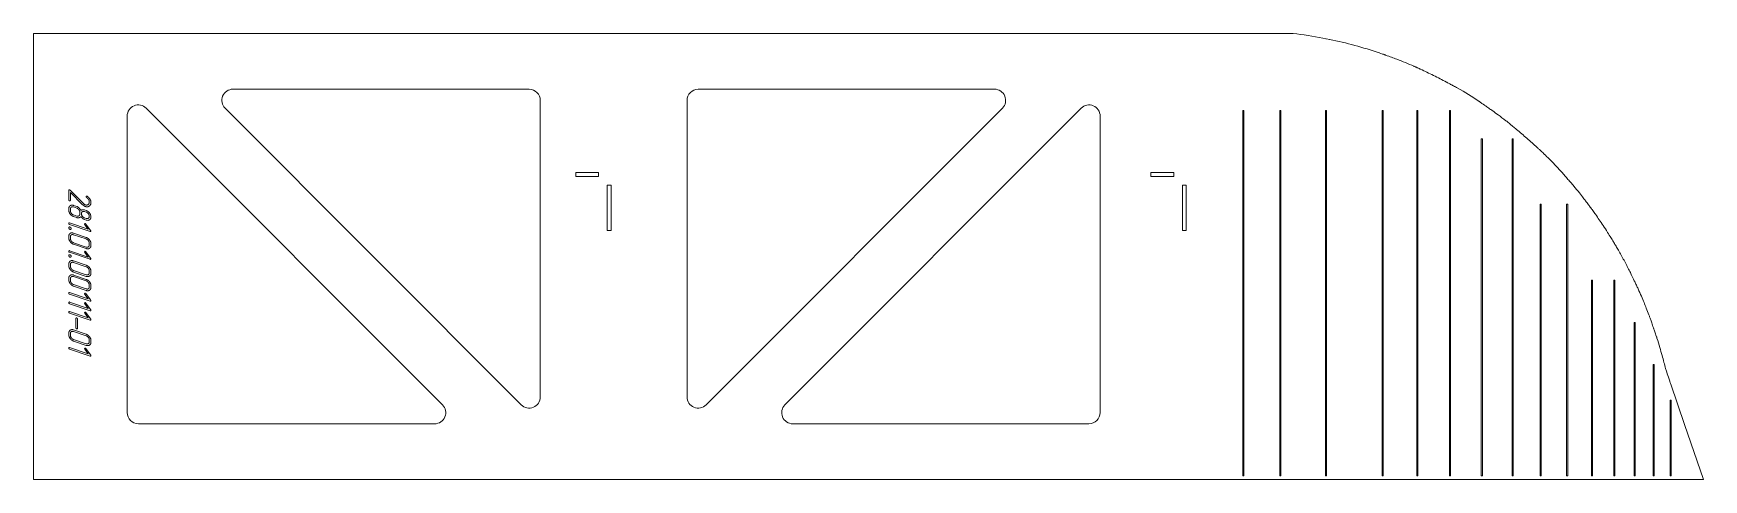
# Model space of a CAD drawing. Header units: millimetres. Extents: x 327 to 1826, y 0 to 400.
import ezdxf

# ---------------------------------------------------------------- set-up
doc = ezdxf.new("R2010")
doc.units = ezdxf.units.MM
doc.linetypes.add('K5LT_BASIC', pattern=[0])
doc.layers.add('Engraving', color=7, linetype='Continuous')

msp = doc.modelspace()

# ---------------------------------------------------------------- linework, layer by layer
at = {"color": 143, "linetype": 'K5LT_BASIC', "lineweight": 15, "true_color": 0x33acca}
for p, q in [((1412.9, 400), (327.1, 400)), ((327.1, 0), (327.1, 400)), ((1412.9, 400), (1413, 400)), ((1446.1, 400), (1413, 400)), ((1446.1, 400), (1446.3, 400)), ((1457.6, 400), (1446.3, 400)), ((1484.5, 395.8), (1487.2, 395.3)), ((1487.5, 395.2), (1487.2, 395.3)), ((1487.5, 395.2), (1490.5, 394.6)), ((1535, 382.6), (1538, 381.5)), ((1538.1, 381.5), (1538, 381.5)), ((1569.1, 369.3), (1569.1, 369.3)), ((772, 350), (506.2, 350)), ((1189.7, 350), (923.8, 350)), ((1598.5, 354.7), (1598.5, 354.7)), ((694.2, 67.1), (428.4, 332.9)), ((499.1, 332.9), (764.9, 67.1)), ((782, 74.1), (782, 340)), ((913.8, 340), (913.8, 74.1)), ((930.9, 67.1), (1196.8, 332.9)), ((1267.5, 332.9), (1001.6, 67.1)), ((1627.1, 337.2), (1627.1, 337.2)), ((411.3, 325.9), (411.3, 60)), ((1284.5, 60), (1284.5, 325.9)), ((1657.6, 314.5), (1654.7, 316.9)), ((1679.8, 294.9), (1679.8, 294.9)), ((813.8, 275.2), (813.8, 271.7)), ((834.3, 275.2), (813.8, 275.2)), ((813.8, 271.7), (834.3, 271.7)), ((834.3, 271.7), (834.3, 275.2)), ((1330, 275.2), (1330, 271.7)), ((1350.5, 275.2), (1330, 275.2)), ((1330, 271.7), (1350.5, 271.7)), ((1350.5, 271.7), (1350.5, 275.2)), ((1703.6, 270), (1703.6, 270)), ((842.1, 263.9), (842.1, 223.4)), ((845.6, 263.9), (842.1, 263.9)), ((845.6, 223.4), (845.6, 263.9)), ((1361.8, 263.9), (1358.3, 263.9)), ((1358.3, 263.9), (1358.3, 223.4)), ((1361.8, 223.4), (1361.8, 263.9)), ((1726, 242.1), (1725.9, 242.1)), ((842.1, 223.4), (845.6, 223.4)), ((1358.3, 223.4), (1361.8, 223.4)), ((1746, 211.7), (1746, 211.8)), ((1764.3, 177.5), (1764.3, 177.5)), ((1796.7, 85.4), (1796.6, 85.6)), ((1796.7, 85.4), (1809, 49.5)), ((421.3, 50), (687.2, 50)), ((1008.7, 50), (1274.5, 50)), ((1809, 49.5), (1826.1, 0)), ((327.1, 0), (1412.9, 0)), ((1413, 0), (1412.9, 0)), ((1413, 0), (1446.1, 0)), ((1446.3, 0), (1446.1, 0)), ((1446.3, 0), (1487.2, 0)), ((1487.5, 0), (1487.2, 0)), ((1487.5, 0), (1538, 0)), ((1538.1, 0), (1538, 0)), ((1538.1, 0), (1569.1, 0)), ((1569.1, 0), (1598.5, 0)), ((1569.1, 0), (1569.1, 0)), ((1598.5, 0), (1598.5, 0)), ((1598.5, 0), (1627.1, 0)), ((1627.1, 0), (1654.7, 0)), ((1627.1, 0), (1627.1, 0)), ((1654.7, 0), (1679.8, 0)), ((1654.7, 0), (1654.7, 0)), ((1679.8, 0), (1679.8, 0)), ((1679.8, 0), (1703.6, 0)), ((1703.6, 0), (1703.6, 0)), ((1703.6, 0), (1725.9, 0)), ((1726, 0), (1725.9, 0)), ((1726, 0), (1746, 0)), ((1746, 0), (1764.3, 0)), ((1746, 0), (1746, 0)), ((1764.3, 0), (1764.3, 0)), ((1764.3, 0), (1781.1, 0)), ((1781.3, 0), (1781.1, 0)), ((1781.3, 0), (1796.6, 0)), ((1796.6, 0), (1796.7, 0)), ((1796.7, 0), (1826.1, 0))]:
    msp.add_line(p, q, dxfattribs=at)
for centre, start, end in [((506.2, 340), 90, 225), ((772, 340), 0, 90), ((923.8, 340), 90, 180), ((1189.7, 340), 315, 90), ((421.3, 325.9), 45, 180), ((1274.5, 325.9), 0, 135), ((421.3, 60), 180, 270), ((687.2, 60), 270, 45), ((772, 74.1), 225, 0), ((923.8, 74.1), 180, 315), ((1008.7, 60), 135, 270), ((1274.5, 60), 270, 0)]:
    msp.add_arc(centre, 10, start, end, dxfattribs=at)
for major_axis, ratio, start_param, end_param in [((387.1, 0), 0.999755, 1.382095, 1.452502), ((-387, 0), 0.999992, 4.388473, 4.507879)]:
    msp.add_ellipse((1411.9, 15.7), major_axis=major_axis, ratio=ratio, start_param=start_param, end_param=end_param, dxfattribs=at)
for points, knots in [([(1541, 380.5), (1540.9, 380.5), (1540.9, 380.6), (1540.7, 380.6), (1540.7, 380.6), (1540.5, 380.7), (1540.3, 380.8), (1539.9, 380.9), (1539.6, 381), (1538.9, 381.2), (1538.5, 381.4), (1538.1, 381.5)], [0, 0, 0, 0, 0.027064, 0.027064, 0.0541281, 0.0541281, 0.1082562, 0.1082562, 0.2165124, 0.2165124, 0.3718254, 0.3718254, 0.3718254, 0.3718254]), ([(1566.1, 370.6), (1563.6, 371.7), (1561, 372.8), (1555.9, 374.9), (1553.4, 375.9), (1547.6, 378.1), (1544.3, 379.3), (1541, 380.5)], [0, 0, 0, 0, 0.92226, 0.92226, 1.828782, 1.828782, 3, 3, 3, 3]), ([(1569.1, 369.3), (1568.8, 369.4), (1568.6, 369.5), (1568, 369.8), (1567.8, 369.9), (1567.2, 370.1), (1567, 370.3), (1566.5, 370.5), (1566.3, 370.5), (1566.1, 370.6)], [0, 0, 0, 0, 0.1576341, 0.1576341, 0.3152683, 0.3152683, 0.4732874, 0.4732874, 0.5804738, 0.5804738, 0.5804738, 0.5804738]), ([(1572, 367.9), (1571.8, 368), (1571.6, 368.1), (1571.2, 368.3), (1571, 368.4), (1570.4, 368.7), (1570, 368.9), (1569.4, 369.1), (1569.3, 369.2), (1569.1, 369.3)], [0, 0, 0, 0, 0.0627437, 0.0627437, 0.1254873, 0.1254873, 0.2509747, 0.2509747, 0.3056765, 0.3056765, 0.3056765, 0.3056765]), ([(1595.4, 356.3), (1591.5, 358.4), (1587.6, 360.4), (1581.8, 363.3), (1579.8, 364.3), (1575.9, 366.1), (1574, 367), (1572, 367.9)], [0, 0, 0, 0, 0.5000919, 0.5000919, 0.7500672, 0.7500672, 1, 1, 1, 1]), ([(1598.5, 354.7), (1598, 354.9), (1597.5, 355.2), (1596.5, 355.7), (1596.1, 356), (1595.5, 356.3), (1595.5, 356.3), (1595.4, 356.3)], [0, 0, 0, 0, 0.1437986, 0.1437986, 0.2875449, 0.2875449, 0.30621, 0.30621, 0.30621, 0.30621]), ([(1601.5, 353), (1601.3, 353.2), (1601, 353.3), (1600.5, 353.6), (1600.3, 353.7), (1599.8, 353.9), (1599.6, 354.1), (1599.1, 354.3), (1598.9, 354.4), (1598.6, 354.6), (1598.5, 354.6), (1598.5, 354.7)], [0, 0, 0, 0, 0.277627, 0.277627, 0.555254, 0.555254, 0.817824, 0.817824, 1.076546, 1.076546, 1.150619, 1.150619, 1.150619, 1.150619]), ([(1624.3, 339.3), (1618.4, 343.4), (1612.4, 347.4), (1603.9, 351.8), (1602.7, 352.4), (1601.5, 353)], [0, 0, 0, 0, 1.729207, 1.729207, 2, 2, 2, 2]), ([(1627.1, 337.2), (1626.4, 337.8), (1625.6, 338.3), (1624.7, 339), (1624.5, 339.1), (1624.3, 339.3)], [0, 0, 0, 0, 0.4988297, 0.4988297, 0.6287883, 0.6287883, 0.6287883, 0.6287883]), ([(1630.1, 335.2), (1630, 335.3), (1629.9, 335.3), (1629.8, 335.4), (1629.7, 335.5), (1629.5, 335.7), (1629.3, 335.8), (1628.8, 336.1), (1628.5, 336.3), (1627.8, 336.7), (1627.5, 337), (1627.1, 337.2)], [0, 0, 0, 0, 0.0512138, 0.0512138, 0.1024276, 0.1024276, 0.2048551, 0.2048551, 0.4097102, 0.4097102, 0.6498534, 0.6498534, 0.6498534, 0.6498534]), ([(1630.1, 335.2), (1631.2, 334.5), (1632.2, 333.8), (1634.3, 332.3), (1635.4, 331.6), (1638.2, 329.6), (1639.9, 328.3), (1644, 325.3), (1646.3, 323.5), (1649.6, 321), (1650.6, 320.3), (1651.6, 319.4), (1651.7, 319.4), (1651.7, 319.3)], [0, 0, 0, 0, 0.720684, 0.720684, 1.441368, 1.441368, 2.642507, 2.642507, 4.263119, 4.263119, 4.954975, 4.954975, 5, 5, 5, 5]), ([(1654.7, 316.9), (1654.3, 317.2), (1653.9, 317.6), (1653.1, 318.2), (1652.7, 318.6), (1652.1, 319.1), (1651.9, 319.2), (1651.7, 319.3)], [0, 0, 0, 0, 0.2681728, 0.2681728, 0.5363455, 0.5363455, 0.6516644, 0.6516644, 0.6516644, 0.6516644]), ([(1676.7, 297.8), (1673.6, 300.5), (1670.6, 303.3), (1664.4, 308.7), (1661.4, 311.4), (1658.1, 314.1), (1657.9, 314.3), (1657.6, 314.5)], [0, 0, 0, 0, 0.9663, 0.9663, 1.932601, 1.932601, 2, 2, 2, 2]), ([(1679.8, 294.9), (1679.1, 295.5), (1678.5, 296.1), (1677.4, 297.1), (1677.1, 297.4), (1676.7, 297.8)], [0, 0, 0, 0, 0.2334563, 0.2334563, 0.3599675, 0.3599675, 0.3599675, 0.3599675]), ([(1682.8, 292), (1682.6, 292.2), (1682.5, 292.3), (1682.1, 292.7), (1681.9, 292.9), (1681.2, 293.6), (1680.7, 294), (1680.1, 294.6), (1680, 294.7), (1679.8, 294.9)], [0, 0, 0, 0, 0.0978523, 0.0978523, 0.2446307, 0.2446307, 0.5381876, 0.5381876, 0.6315352, 0.6315352, 0.6315352, 0.6315352]), ([(1700.7, 273.5), (1695.6, 279.1), (1690.5, 284.7), (1684.2, 290.7), (1683.5, 291.4), (1682.8, 292)], [0, 0, 0, 0, 2.676629, 2.676629, 3, 3, 3, 3]), ([(1703.6, 270), (1703.1, 270.6), (1702.7, 271.1), (1701.8, 272.2), (1701.3, 272.7), (1700.8, 273.3), (1700.7, 273.4), (1700.7, 273.5)], [0, 0, 0, 0, 0.2401728, 0.2401728, 0.4803455, 0.4803455, 0.5067959, 0.5067959, 0.5067959, 0.5067959]), ([(1706.6, 266.6), (1706.1, 267.2), (1705.6, 267.7), (1704.6, 268.9), (1704.1, 269.4), (1703.6, 270)], [0, 0, 0, 0, 0.3391429, 0.3391429, 0.6748999, 0.6748999, 0.6748999, 0.6748999]), ([(1722.9, 246.3), (1722.5, 246.9), (1722, 247.5), (1721.1, 248.7), (1720.6, 249.3), (1719.5, 250.8), (1718.8, 251.6), (1717, 254), (1715.8, 255.5), (1713, 259), (1711.3, 261), (1708.7, 264.2), (1707.7, 265.4), (1706.6, 266.6)], [0, 0, 0, 0, 0.347246, 0.347246, 0.694491, 0.694491, 1.215359, 1.215359, 2.085064, 2.085064, 3.273214, 3.273214, 4, 4, 4, 4]), ([(1725.9, 242.1), (1725.6, 242.6), (1725.2, 243.1), (1724.5, 244.1), (1724.2, 244.5), (1723.5, 245.4), (1723.2, 245.8), (1722.9, 246.3)], [0, 0, 0, 0, 0.2865429, 0.2865429, 0.5730859, 0.5730859, 0.8133945, 0.8133945, 0.8133945, 0.8133945]), ([(1726, 242.1), (1726.8, 240.9), (1727.7, 239.7), (1728.7, 238.3), (1728.8, 238.1), (1729, 237.9)], [0, 0, 0, 0, 0.6626262, 0.6626262, 0.7530007, 0.7530007, 0.7530007, 0.7530007]), ([(1742.9, 216.9), (1742, 218.4), (1741, 220), (1738.6, 223.7), (1737.3, 225.8), (1733.7, 231.2), (1731.3, 234.6), (1729, 237.9)], [0, 0, 0, 0, 0.663415, 0.663415, 1.547968, 1.547968, 3, 3, 3, 3]), ([(1746, 211.8), (1745.7, 212.2), (1745.5, 212.7), (1744.8, 213.8), (1744.4, 214.5), (1743.6, 215.7), (1743.3, 216.3), (1742.9, 216.9)], [0, 0, 0, 0, 0.2030258, 0.2030258, 0.5075645, 0.5075645, 0.7589828, 0.7589828, 0.7589828, 0.7589828]), ([(1749, 206.7), (1748.4, 207.8), (1747.7, 208.9), (1746.7, 210.6), (1746.3, 211.2), (1746, 211.7)], [0, 0, 0, 0, 0.4403276, 0.4403276, 0.6673941, 0.6673941, 0.6673941, 0.6673941]), ([(1749, 206.7), (1749.9, 205.2), (1750.7, 203.7), (1752.4, 200.8), (1753.2, 199.2), (1754.9, 196.2), (1755.7, 194.7), (1757.3, 191.7), (1758, 190.2), (1759.5, 187.3), (1760.2, 185.9), (1761, 184.3), (1761.1, 184.1), (1761.1, 184)], [0, 0, 0, 0, 0.785974, 0.785974, 1.595608, 1.595608, 2.404451, 2.404451, 3.171057, 3.171057, 3.933375, 3.933375, 4, 4, 4, 4]), ([(1764.3, 177.5), (1764, 178), (1763.8, 178.4), (1763.4, 179.3), (1763.2, 179.8), (1762.7, 180.7), (1762.5, 181.1), (1761.9, 182.4), (1761.5, 183.2), (1761.1, 184)], [0, 0, 0, 0, 0.1768355, 0.1768355, 0.3535015, 0.3535015, 0.5301676, 0.5301676, 0.8412772, 0.8412772, 0.8412772, 0.8412772]), ([(1767.3, 171), (1766.8, 172.1), (1766.3, 173.1), (1765.5, 174.8), (1765.3, 175.3), (1764.8, 176.4), (1764.5, 176.9), (1764.3, 177.5)], [0, 0, 0, 0, 0.552287, 0.552287, 0.828155, 0.828155, 1.103605, 1.103605, 1.103605, 1.103605]), ([(1767.3, 171), (1768.3, 168.8), (1769.3, 166.6), (1771.1, 162.5), (1771.9, 160.6), (1773.3, 157), (1774, 155.4), (1775.4, 151.8), (1776.2, 149.8), (1777.3, 146.9), (1777.6, 146.1), (1777.9, 145.3)], [0, 0, 0, 0, 1.288562, 1.288562, 2.419951, 2.419951, 3.356913, 3.356913, 4.526036, 4.526036, 5, 5, 5, 5]), ([(1781.1, 136.1), (1780.8, 136.8), (1780.5, 137.6), (1780, 139.1), (1779.8, 139.8), (1779.1, 141.7), (1778.7, 142.8), (1778.2, 144.4), (1778.1, 144.8), (1777.9, 145.3)], [0, 0, 0, 0, 0.40925, 0.40925, 0.8185, 0.8185, 1.432374, 1.432374, 1.672228, 1.672228, 1.672228, 1.672228]), ([(1784.2, 126.9), (1784.1, 127.2), (1784.1, 127.4), (1783.9, 127.9), (1783.8, 128.3), (1783.4, 129.2), (1783.2, 129.9), (1782.5, 131.8), (1782.1, 133), (1781.6, 134.6), (1781.4, 135), (1781.3, 135.4)], [0, 0, 0, 0, 0.166683, 0.166683, 0.416708, 0.416708, 0.916757, 0.916757, 1.833513, 1.833513, 2.142657, 2.142657, 2.142657, 2.142657]), ([(1784.2, 126.9), (1785.1, 124.1), (1786, 121.2), (1787.5, 116), (1788.2, 113.7), (1789.4, 109.3), (1790, 107.2), (1791, 103.2), (1791.5, 101.4), (1791.9, 99.5)], [0, 0, 0, 0, 2.513329, 2.513329, 4.573939, 4.573939, 6.37855, 6.37855, 8, 8, 8, 8]), ([(1796.6, 85.6), (1796.3, 86.5), (1796, 87.4), (1795.3, 89.5), (1794.9, 90.6), (1793.8, 93.8), (1793.1, 95.9), (1792.3, 98.5), (1792.1, 99), (1791.9, 99.5)], [0, 0, 0, 0, 0.714169, 0.714169, 1.606881, 1.606881, 3.213762, 3.213762, 3.6136, 3.6136, 3.6136, 3.6136])]:
    msp.add_open_spline(points, degree=3, knots=knots, dxfattribs=at)
msp.add_open_spline([(1781.3, 135.4), (1781.2, 135.5), (1781.2, 135.7), (1781.1, 136), (1781.1, 136.1)], degree=3, dxfattribs=at)
at = {"layer": 'Engraving', "color": 143, "linetype": 'K5LT_BASIC', "lineweight": 15, "true_color": 0x33acca}
for p, q in [((1412.5, 330.8), (1412.5, 3.2)), ((1412.5, 330.8), (1413.5, 330.8)), ((1413.5, 3.2), (1413.5, 330.8)), ((1445.7, 330.8), (1445.7, 3.2)), ((1445.7, 330.8), (1446.7, 330.8)), ((1446.7, 3.2), (1446.7, 330.8)), ((1486.8, 330.8), (1486.8, 3.2)), ((1486.8, 330.8), (1487.8, 330.8)), ((1487.8, 3.2), (1487.8, 330.8)), ((1537.6, 330.8), (1537.6, 3.2)), ((1538.6, 330.8), (1537.6, 330.8)), ((1538.6, 3.2), (1538.6, 330.8)), ((1568.6, 330.8), (1568.6, 3.2)), ((1569.6, 330.8), (1568.6, 330.8)), ((1569.6, 3.2), (1569.6, 330.8)), ((1598, 330.8), (1598, 3.2)), ((1599, 330.8), (1598, 330.8)), ((1599, 3.2), (1599, 330.8)), ((1654.7, 316.9), (1654.7, 316.9)), ((1626.6, 305.6), (1626.6, 3.2)), ((1626.6, 305.6), (1627.6, 305.6)), ((1627.6, 3.2), (1627.6, 305.6)), ((1654.2, 305.6), (1654.2, 3.2)), ((1654.2, 305.6), (1655.2, 305.6)), ((1655.2, 3.2), (1655.2, 305.6)), ((358.9, 259.3), (358.9, 250.8)), ((371.8, 247.7), (360, 259.5)), ((360.3, 250.3), (360.3, 257.4)), ((360.3, 257.4), (371, 246.7)), ((358.9, 243), (358.9, 241.6)), ((360.3, 242.5), (360.3, 241.1)), ((366, 244.9), (363.1, 245.8)), ((366, 243.4), (363.1, 244.4)), ((372.3, 247.2), (371.8, 247.7)), ((372.8, 246.8), (372.3, 247.2)), ((374.5, 241.2), (373.1, 241.7)), ((374.5, 239.8), (373.1, 240.3)), ((375.4, 254.1), (375.1, 254.2)), ((1679.3, 246.8), (1679.3, 3.2)), ((1679.3, 246.8), (1680.3, 246.8)), ((1680.3, 3.2), (1680.3, 246.8)), ((1703.1, 246.8), (1703.1, 3.2)), ((1703.1, 246.8), (1704.1, 246.8)), ((1704.1, 3.2), (1704.1, 246.8)), ((376.3, 224.4), (359.6, 230.1)), ((359.6, 228.6), (378, 222.4)), ((363.1, 237.3), (366, 236.3)), ((363.1, 235.9), (366, 234.9)), ((368.8, 238.2), (368.8, 239.6)), ((373.1, 234.6), (374.5, 234.1)), ((373.1, 233.2), (374.5, 232.7)), ((373.3, 228.4), (376.3, 224.4)), ((378.5, 223.4), (374.3, 229.1)), ((374.5, 232.7), (375, 232.6)), ((375, 232.6), (375.4, 232.5)), ((375.4, 232.5), (376.2, 232.4)), ((378.7, 236.5), (378.5, 237.3)), ((378.8, 236), (378.7, 236.5)), ((378.8, 235.5), (378.8, 236)), ((358.9, 218.1), (358.9, 216.7)), ((360.3, 217.6), (360.3, 216.2)), ((374.5, 217.1), (363.1, 220.9)), ((374.5, 215.7), (363.1, 219.5)), ((363.1, 212.4), (374.5, 208.5)), ((363.1, 211), (374.5, 207.1)), ((377.3, 210.4), (377.3, 211.9)), ((378.8, 209.9), (378.8, 211.4)), ((376.3, 199.5), (359.6, 205.2)), ((359.6, 203.8), (378, 197.5)), ((374.5, 192.2), (363.1, 196.1)), ((373.3, 203.6), (376.3, 199.5)), ((378.5, 198.5), (374.3, 204.2)), ((358.9, 193.3), (358.9, 191.8)), ((358.9, 180.6), (358.9, 179.1)), ((360.3, 192.8), (360.3, 191.4)), ((360.3, 180.1), (360.3, 178.7)), ((374.5, 190.8), (363.1, 194.7)), ((363.1, 187.5), (374.5, 183.7)), ((363.1, 186.1), (374.5, 182.2)), ((374.5, 179.5), (363.1, 183.4)), ((374.5, 178.1), (363.1, 182)), ((377.3, 185.6), (377.3, 187)), ((378.8, 185.1), (378.8, 186.5)), ((376.3, 161.9), (359.6, 167.6)), ((359.6, 166.2), (378, 159.9)), ((363.1, 174.8), (374.5, 171)), ((363.1, 173.4), (374.5, 169.5)), ((373.3, 166), (376.3, 161.9)), ((378.5, 161), (374.3, 166.7)), ((377.3, 172.9), (377.3, 174.3)), ((378.8, 172.4), (378.8, 173.8)), ((1726.4, 178.8), (1725.4, 178.8)), ((1725.4, 178.8), (1725.4, 3.2)), ((1726.4, 3.2), (1726.4, 178.8)), ((1746.5, 178.8), (1745.5, 178.8)), ((1745.5, 178.8), (1745.5, 3.2)), ((1746.5, 3.2), (1746.5, 178.8)), ((376.3, 153.5), (359.6, 159.2)), ((359.6, 157.7), (378, 151.4)), ((376.3, 145), (359.6, 150.7)), ((373.3, 157.5), (376.3, 153.5)), ((378.5, 152.5), (374.3, 158.2)), ((359.6, 149.3), (378, 143)), ((365.3, 144.5), (365.3, 136)), ((366.7, 135.5), (366.7, 144.1)), ((373.3, 149.1), (376.3, 145)), ((378.5, 144), (374.3, 149.7)), ((1764.8, 140.9), (1763.8, 140.9)), ((1763.8, 140.9), (1763.8, 3.2)), ((1764.8, 3.2), (1764.8, 140.9)), ((358.9, 131.3), (358.9, 129.9)), ((360.3, 130.9), (360.3, 129.4)), ((374.5, 130.3), (363.1, 134.2)), ((374.5, 128.9), (363.1, 132.7)), ((363.1, 125.6), (374.5, 121.8)), ((363.1, 124.2), (374.5, 120.3)), ((377.3, 123.6), (377.3, 125.1)), ((378.8, 123.2), (378.8, 124.6)), ((376.3, 112.7), (359.6, 118.4)), ((359.6, 117), (378, 110.7)), ((373.3, 116.8), (376.3, 112.7)), ((378.5, 111.7), (374.3, 117.4)), ((1781.7, 103.3), (1780.7, 103.3)), ((1780.7, 103.3), (1780.7, 3.2)), ((1781.7, 3.2), (1781.7, 103.3)), ((1797.1, 71.2), (1796.1, 71.2)), ((1796.1, 71.2), (1796.1, 3.2)), ((1797.1, 3.2), (1797.1, 71.2)), ((1412.5, 3.2), (1413.5, 3.2)), ((1445.7, 3.2), (1446.7, 3.2)), ((1486.8, 3.2), (1487.8, 3.2)), ((1537.6, 3.2), (1538.6, 3.2)), ((1568.6, 3.2), (1569.6, 3.2)), ((1598, 3.2), (1599, 3.2)), ((1626.6, 3.2), (1627.6, 3.2)), ((1654.2, 3.2), (1655.2, 3.2)), ((1679.3, 3.2), (1680.3, 3.2)), ((1703.1, 3.2), (1704.1, 3.2)), ((1725.4, 3.2), (1726.4, 3.2)), ((1745.5, 3.2), (1746.5, 3.2)), ((1763.8, 3.2), (1764.8, 3.2)), ((1780.7, 3.2), (1781.7, 3.2)), ((1796.1, 3.2), (1797.1, 3.2))]:
    msp.add_line(p, q, dxfattribs=at)
for points in [[(358.9, 259.3), (358.9, 259.5), (359.1, 259.7)], [(359.1, 259.7), (359.3, 259.8), (359.6, 259.7)], [(359.6, 259.7), (359.8, 259.6), (360, 259.5)], [(359.1, 250.1), (358.9, 250.4), (358.9, 250.8)], [(358.9, 243), (358.9, 244.6), (360.1, 245.5)], [(360.1, 238.1), (358.9, 239.8), (358.9, 241.6)], [(359.6, 249.8), (359.3, 249.9), (359.1, 250.1)], [(360.1, 249.9), (359.8, 249.7), (359.6, 249.8)], [(360.3, 250.3), (360.3, 250), (360.1, 249.9)], [(360.1, 245.5), (361.3, 246.4), (363.1, 245.8)], [(360.3, 242.5), (360.3, 243.6), (361.1, 244.2)], [(361.1, 238.8), (360.3, 239.9), (360.3, 241.1)], [(361.1, 244.2), (362, 244.8), (363.1, 244.4)], [(366, 244.9), (367.1, 244.5), (368.1, 243.5)], [(366, 243.4), (367.1, 243), (368, 241.9)], [(368, 241.9), (368.8, 240.8), (368.8, 239.6)], [(368.1, 243.5), (369, 242.6), (369.7, 241.3)], [(369.7, 241.3), (370.3, 241.8), (371.2, 241.9)], [(370.2, 238.4), (370.2, 239.6), (371.1, 240.2)], [(372.5, 245.5), (371.9, 245.9), (371, 246.7)], [(371.1, 240.2), (371.9, 240.7), (373.1, 240.3)], [(371.2, 241.9), (372.1, 242.1), (373.1, 241.7)], [(373.9, 244.8), (373.2, 245), (372.5, 245.5)], [(372.8, 246.8), (373.3, 246.4), (373.9, 246.3)], [(373.9, 246.3), (375.3, 245.8), (376.3, 246.6)], [(377.4, 245.3), (375.9, 244.1), (373.9, 244.8)], [(374.4, 253.7), (374.4, 254), (374.6, 254.1)], [(374.6, 253.2), (374.5, 253.4), (374.4, 253.7)], [(374.5, 241.2), (376.2, 240.7), (377.5, 239)], [(374.6, 254.1), (374.8, 254.3), (375.1, 254.2)], [(374.9, 252.9), (374.7, 253.1), (374.6, 253.2)], [(376.8, 250.9), (376.2, 251.9), (374.9, 252.9)], [(375.4, 254.1), (377.1, 252.9), (378, 251.3)], [(376.3, 246.6), (376.8, 247), (377, 247.6)], [(377.3, 248.9), (377.3, 249.9), (376.8, 250.9)], [(377, 247.6), (377.3, 248.2), (377.3, 248.9)], [(378.8, 248.4), (378.8, 246.4), (377.4, 245.3)], [(378, 251.3), (378.8, 249.9), (378.8, 248.4)], [(358.9, 229.6), (358.9, 229.7), (359, 230)], [(359, 229), (358.9, 229.3), (358.9, 229.6)], [(358.9, 225.7), (358.9, 226.2), (359.2, 226.4)], [(359.2, 224.8), (358.9, 225.2), (358.9, 225.7)], [(359, 230), (359.2, 230.2), (359.6, 230.1)], [(359.6, 228.6), (359.2, 228.8), (359, 229)], [(359.2, 226.4), (359.5, 226.6), (359.9, 226.4)], [(359.9, 226.4), (360.2, 226.4), (360.6, 226)], [(363.1, 235.9), (361.3, 236.5), (360.1, 238.1)], [(360.6, 226), (361, 225.5), (361, 225)], [(361, 225), (361, 224.6), (360.7, 224.4)], [(363.1, 237.3), (361.9, 237.7), (361.1, 238.8)], [(368, 236.5), (367.1, 235.9), (366, 236.3)], [(368.2, 234.8), (367.2, 234.5), (366, 234.9)], [(368.8, 238.2), (368.8, 237), (368, 236.5)], [(369.7, 235.9), (369.3, 235.1), (368.2, 234.8)], [(371.2, 234.2), (370.4, 234.9), (369.7, 235.9)], [(371, 236.2), (370.2, 237.3), (370.2, 238.4)], [(373.1, 234.6), (371.8, 235), (371, 236.2)], [(373.1, 233.2), (372, 233.6), (371.2, 234.2)], [(373.1, 229), (373.1, 229.3), (373.3, 229.4)], [(373.3, 228.4), (373.1, 228.7), (373.1, 229)], [(373.3, 229.4), (373.5, 229.6), (373.8, 229.5)], [(373.8, 229.5), (373.9, 229.4), (374.3, 229.1)], [(374.5, 239.8), (375.7, 239.4), (376.5, 238.3)], [(376.5, 234.3), (375.7, 233.7), (374.5, 234.1)], [(377.5, 232.9), (376.9, 232.5), (376.2, 232.4)], [(376.5, 238.3), (377.3, 237.2), (377.3, 236)], [(377.3, 236), (377.3, 234.8), (376.5, 234.3)], [(377.5, 239), (378.2, 238.1), (378.5, 237.3)], [(378.8, 235.5), (378.8, 233.8), (377.5, 232.9)], [(358.9, 218.1), (358.9, 219.8), (360.1, 220.7)], [(360.1, 213.3), (358.9, 214.9), (358.9, 216.7)], [(359.9, 224.3), (359.5, 224.4), (359.2, 224.8)], [(360.7, 224.4), (360.3, 224.2), (359.9, 224.3)], [(360.1, 220.7), (361.3, 221.6), (363.1, 220.9)], [(363.1, 211), (361.4, 211.6), (360.1, 213.3)], [(360.3, 217.6), (360.3, 218.8), (361.1, 219.3)], [(361.1, 213.9), (360.3, 215.1), (360.3, 216.2)], [(361.1, 219.3), (362, 219.9), (363.1, 219.5)], [(363.1, 212.4), (361.9, 212.8), (361.1, 213.9)], [(374.5, 217.1), (376.2, 216.5), (377.5, 214.8)], [(374.5, 215.7), (375.7, 215.3), (376.5, 214.1)], [(376.5, 214.1), (377.3, 213), (377.3, 211.9)], [(377.3, 210.4), (377.3, 209.3), (376.5, 208.7)], [(377.5, 214.8), (378.8, 213.2), (378.8, 211.4)], [(378.8, 209.9), (378.8, 208.2), (377.5, 207.4)], [(378.6, 222.4), (378.4, 222.2), (378, 222.4)], [(378.5, 223.4), (378.7, 223.1), (378.7, 222.8)], [(378.7, 222.8), (378.7, 222.6), (378.6, 222.4)], [(358.9, 204.7), (358.9, 204.8), (359, 205.2)], [(359, 204.1), (358.9, 204.4), (358.9, 204.7)], [(358.9, 200.9), (358.9, 201.4), (359.2, 201.5)], [(359.2, 200), (358.9, 200.4), (358.9, 200.9)], [(358.9, 193.3), (358.9, 194.9), (360.1, 195.8)], [(359, 205.2), (359.2, 205.3), (359.6, 205.2)], [(359.6, 203.8), (359.2, 203.9), (359, 204.1)], [(359.2, 201.5), (359.5, 201.7), (359.9, 201.6)], [(359.9, 199.4), (359.5, 199.6), (359.2, 200)], [(359.9, 201.6), (360.2, 201.5), (360.6, 201.1)], [(360.7, 199.5), (360.3, 199.3), (359.9, 199.4)], [(360.1, 195.8), (361.3, 196.7), (363.1, 196.1)], [(360.6, 201.1), (361, 200.7), (361, 200.1)], [(361, 200.1), (361, 199.8), (360.7, 199.5)], [(373.1, 204.1), (373.1, 204.4), (373.3, 204.6)], [(373.3, 203.6), (373.1, 203.9), (373.1, 204.1)], [(373.3, 204.6), (373.5, 204.7), (373.8, 204.6)], [(373.8, 204.6), (373.9, 204.6), (374.3, 204.2)], [(376.5, 208.7), (375.7, 208.1), (374.5, 208.5)], [(377.5, 207.4), (376.3, 206.5), (374.5, 207.1)], [(378.6, 197.5), (378.4, 197.4), (378, 197.5)], [(378.5, 198.5), (378.7, 198.3), (378.7, 198)], [(378.7, 198), (378.7, 197.7), (378.6, 197.5)], [(360.1, 188.4), (358.9, 190.1), (358.9, 191.8)], [(358.9, 180.6), (358.9, 182.2), (360.1, 183.1)], [(363.1, 186.1), (361.4, 186.7), (360.1, 188.4)], [(360.1, 183.1), (361.3, 184), (363.1, 183.4)], [(360.3, 192.8), (360.3, 193.9), (361.1, 194.5)], [(361.1, 189.1), (360.3, 190.2), (360.3, 191.4)], [(360.3, 180.1), (360.3, 181.2), (361.1, 181.8)], [(361.1, 194.5), (362, 195), (363.1, 194.7)], [(363.1, 187.5), (361.9, 187.9), (361.1, 189.1)], [(361.1, 181.8), (362, 182.3), (363.1, 182)], [(374.5, 192.2), (376.2, 191.6), (377.5, 190)], [(374.5, 190.8), (375.7, 190.4), (376.5, 189.3)], [(376.5, 183.8), (375.7, 183.3), (374.5, 183.7)], [(377.5, 182.5), (376.3, 181.6), (374.5, 182.2)], [(376.5, 189.3), (377.3, 188.2), (377.3, 187)], [(377.3, 185.6), (377.3, 184.4), (376.5, 183.8)], [(377.5, 190), (378.8, 188.3), (378.8, 186.5)], [(378.8, 185.1), (378.8, 183.3), (377.5, 182.5)], [(360.1, 175.7), (358.9, 177.4), (358.9, 179.1)], [(358.9, 167.1), (358.9, 167.3), (359, 167.6)], [(359, 166.6), (358.9, 166.8), (358.9, 167.1)], [(359, 167.6), (359.2, 167.7), (359.6, 167.6)], [(359.6, 166.2), (359.2, 166.3), (359, 166.6)], [(363.1, 173.4), (361.4, 174), (360.1, 175.7)], [(361.1, 176.4), (360.3, 177.5), (360.3, 178.7)], [(363.1, 174.8), (361.9, 175.2), (361.1, 176.4)], [(373.1, 166.6), (373.1, 166.9), (373.3, 167)], [(373.3, 166), (373.1, 166.3), (373.1, 166.6)], [(373.3, 167), (373.5, 167.1), (373.8, 167)], [(373.8, 167), (373.9, 167), (374.3, 166.7)], [(374.5, 179.5), (376.2, 178.9), (377.5, 177.3)], [(374.5, 178.1), (375.7, 177.7), (376.5, 176.6)], [(376.5, 171.1), (375.7, 170.6), (374.5, 171)], [(377.5, 169.8), (376.3, 168.9), (374.5, 169.5)], [(376.5, 176.6), (377.3, 175.5), (377.3, 174.3)], [(377.3, 172.9), (377.3, 171.7), (376.5, 171.1)], [(377.5, 177.3), (378.8, 175.6), (378.8, 173.8)], [(378.8, 172.4), (378.8, 170.6), (377.5, 169.8)], [(358.9, 158.7), (358.9, 158.8), (359, 159.1)], [(359, 158.1), (358.9, 158.4), (358.9, 158.7)], [(358.9, 150.2), (358.9, 150.3), (359, 150.7)], [(359, 149.6), (358.9, 149.9), (358.9, 150.2)], [(359, 159.1), (359.2, 159.3), (359.6, 159.2)], [(359.6, 157.7), (359.2, 157.8), (359, 158.1)], [(359, 150.7), (359.2, 150.8), (359.6, 150.7)], [(373.1, 158.1), (373.1, 158.4), (373.3, 158.5)], [(373.3, 157.5), (373.1, 157.8), (373.1, 158.1)], [(373.1, 149.6), (373.1, 149.9), (373.3, 150.1)], [(373.3, 158.5), (373.5, 158.7), (373.8, 158.6)], [(373.3, 150.1), (373.5, 150.2), (373.8, 150.1)], [(373.8, 158.6), (373.9, 158.5), (374.3, 158.2)], [(373.8, 150.1), (373.9, 150.1), (374.3, 149.7)], [(378.6, 160), (378.4, 159.8), (378, 159.9)], [(378.6, 151.5), (378.4, 151.3), (378, 151.4)], [(378.5, 161), (378.7, 160.7), (378.7, 160.4)], [(378.5, 152.5), (378.7, 152.2), (378.7, 151.9)], [(378.7, 160.4), (378.7, 160.1), (378.6, 160)], [(378.7, 151.9), (378.7, 151.7), (378.6, 151.5)], [(359.6, 149.3), (359.2, 149.4), (359, 149.6)], [(365.3, 144.5), (365.3, 144.9), (365.5, 145)], [(365.5, 135.4), (365.3, 135.7), (365.3, 136)], [(365.5, 145), (365.7, 145.1), (366, 145)], [(366, 135.1), (365.7, 135.2), (365.5, 135.4)], [(366, 145), (366.1, 145), (366.4, 144.7)], [(366.5, 135.1), (366.2, 135), (366, 135.1)], [(366.4, 144.7), (366.7, 144.4), (366.7, 144.1)], [(366.7, 135.5), (366.7, 135.3), (366.5, 135.1)], [(373.3, 149.1), (373.1, 149.3), (373.1, 149.6)], [(378.6, 143), (378.4, 142.9), (378, 143)], [(378.5, 144), (378.7, 143.8), (378.7, 143.5)], [(378.7, 143.5), (378.7, 143.2), (378.6, 143)], [(358.9, 131.3), (358.9, 133), (360.1, 133.9)], [(360.1, 126.5), (358.9, 128.1), (358.9, 129.9)], [(360.1, 133.9), (361.3, 134.8), (363.1, 134.2)], [(363.1, 124.2), (361.4, 124.8), (360.1, 126.5)], [(360.3, 130.9), (360.3, 132), (361.1, 132.6)], [(361.1, 127.2), (360.3, 128.3), (360.3, 129.4)], [(361.1, 132.6), (362, 133.1), (363.1, 132.7)], [(363.1, 125.6), (361.9, 126), (361.1, 127.2)], [(374.5, 130.3), (376.2, 129.7), (377.5, 128)], [(374.5, 128.9), (375.7, 128.5), (376.5, 127.4)], [(376.5, 121.9), (375.7, 121.4), (374.5, 121.8)], [(377.5, 120.6), (376.3, 119.7), (374.5, 120.3)], [(376.5, 127.4), (377.3, 126.2), (377.3, 125.1)], [(377.3, 123.6), (377.3, 122.5), (376.5, 121.9)], [(377.5, 128), (378.8, 126.4), (378.8, 124.6)], [(378.8, 123.2), (378.8, 121.4), (377.5, 120.6)], [(358.9, 117.9), (358.9, 118.1), (359, 118.4)], [(359, 117.4), (358.9, 117.6), (358.9, 117.9)], [(359, 118.4), (359.2, 118.5), (359.6, 118.4)], [(359.6, 117), (359.2, 117.1), (359, 117.4)], [(373.1, 117.3), (373.1, 117.6), (373.3, 117.8)], [(373.3, 116.8), (373.1, 117.1), (373.1, 117.3)], [(373.3, 117.8), (373.5, 117.9), (373.8, 117.8)], [(373.8, 117.8), (373.9, 117.8), (374.3, 117.4)], [(378.6, 110.8), (378.4, 110.6), (378, 110.7)], [(378.5, 111.7), (378.7, 111.5), (378.7, 111.2)], [(378.7, 111.2), (378.7, 110.9), (378.6, 110.8)]]:
    msp.add_open_spline(points, degree=2, dxfattribs=at)

doc.saveas('drawing.dxf')
